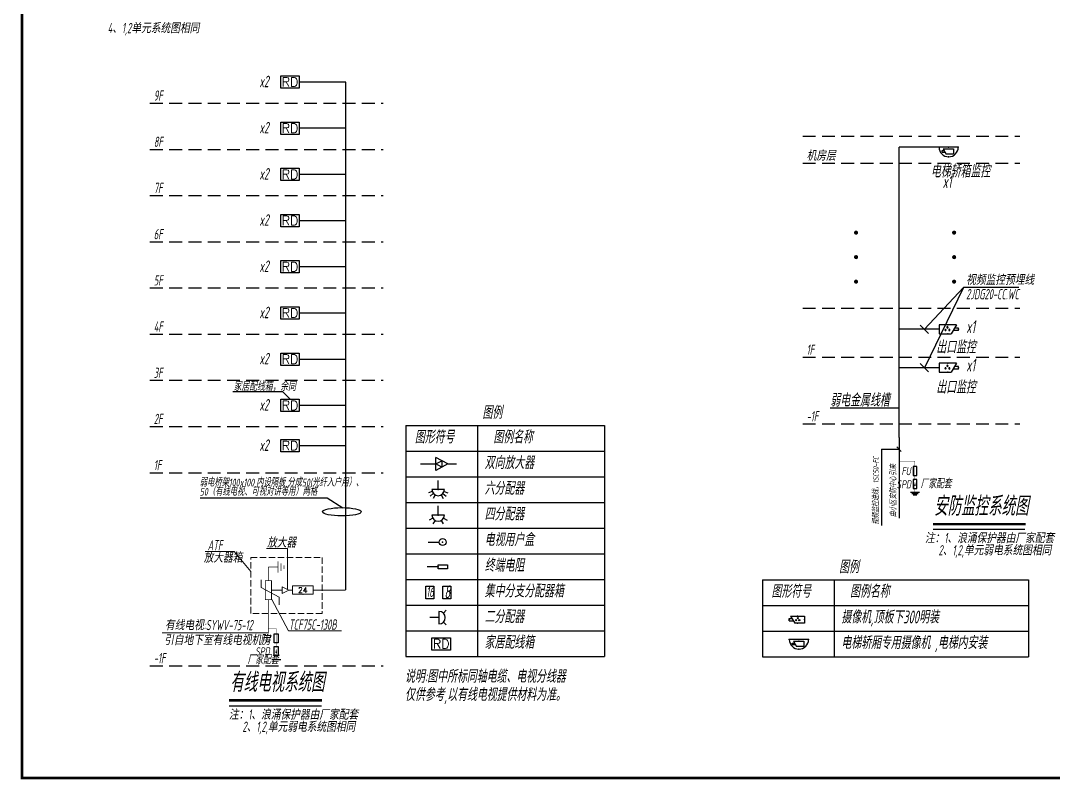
# Model space of a CAD drawing. Extents: x 3443499 to 7125205, y -1700016 to -264854.
# Drawn here: x 3678457 to 3718669, y -817720 to -788158 of the extents above; entities that cross this region are included whole.
import ezdxf
from ezdxf.enums import TextEntityAlignment as Align

# ---------------------------------------------------------------- set-up
doc = ezdxf.new("R2010")
doc.units = 0
doc.header["$LTSCALE"] = 1000
doc.header["$MEASUREMENT"] = 0
doc.linetypes.add('DASH', pattern=[0.35, 0.25, -0.1])
doc.linetypes.add('DASHED', pattern=[0.75, 0.5, -0.25])
doc.layers.get('0').update_dxf_attribs({"linetype": 'CONTINUOUS'})
for name, color, linetype in [('!!电气', 1, 'CONTINUOUS'), ('!校对', 2, 'CONTINUOUS'), ('DIM-照明', 7, 'CONTINUOUS'), ('EQUIP-安防', 3, 'CONTINUOUS'), ('EQUIP-通讯', 3, 'CONTINUOUS'), ('LINMK1', 7, 'CONTINUOUS'), ('PDIM', 3, 'CONTINUOUS'), ('T-通用', 7, 'CONTINUOUS'), ('WIRE-照明', 2, 'CONTINUOUS'), ('消防平面文字层', 141, 'CONTINUOUS'), ('照明平面导线层', 3, 'CONTINUOUS')]:
    doc.layers.add(name, color=color, linetype=linetype)
doc.layers.add('图框', color=147, linetype='CONTINUOUS', lineweight=20)
doc.layers.add('文字彩图', color=7, linetype='CONTINUOUS', lineweight=0)
doc.styles.add('1常用弱电', font='SIMPLEX.shx', dxfattribs={"width": 0.8, "height": 3.5, "bigfont": 'HZTXT.shx'})
doc.styles.add('_HZTXT', font='gbeitc.shx', dxfattribs={"width": 0.7, "bigfont": '！！gbcbig.shx'})
doc.styles.add('_TCH_LABEL', font='COMPLEX', dxfattribs={"bigfont": 'GBCBIG'})
doc.styles.add('_TEL_DIM', font='SIMPLEX', dxfattribs={"width": 0.8, "height": 3.5, "bigfont": 'HZTXT'})
doc.styles.add('HZTXT', font='gbeitc.shx', dxfattribs={"width": 0.8, "height": 400, "bigfont": 'hztxt.shx'})
doc.styles.get("Standard").update_dxf_attribs({"font": 'gbenor.shx', "bigfont": 'gbcbig.shx'})

# ---------------------------------------------------------------- blocks, each defined once
blk = doc.blocks.new('电视图例$0$弱电图块双向放大器')
for p, q in [((-598, 0), (0, 0)), ((0, -251), (0, 251)), ((470, 0), (0, 251)), ((0, 0), (235, 125)), ((470, 0), (0, -251)), ((235, -125), (0, 0)), ((235, 125), (235, -125)), ((470, 0), (810, 0))]:
    blk.add_line(p, q)
blk.add_point((0, 0))
blk = doc.blocks.new('电视图例$0$六分配器')
for p, q in [((243, 0), (-243, 0)), ((0, 0), (0, 357)), ((-231, -78), (-380, -128)), ((-188, -155), (-309, -256)), ((-119, -212), (-197, -350)), ((119, -212), (197, -350)), ((188, -155), (309, -256)), ((231, -78), (380, -128))]:
    blk.add_line(p, q)
blk.add_arc((0, 0), 243, 180, 0)
blk.add_point((0, 0))
blk = doc.blocks.new('电视图例$0$电视用户盒')
blk.add_line((-932, -1), (-222, -1))
blk.add_circle((0, 0), 222)
blk.add_point((0, 0))
blk = doc.blocks.new('电视图例$0$终端电阻')
blk.add_line((0, 0), (-706, 0))
blk.add_lwpolyline([(0, 132), (601, 132), (601, -132), (0, -132)], close=True)
blk.add_point((0, 0))
blk = doc.blocks.new('四分配器')
for p, q in [((243, 0), (-243, 0)), ((0, 0), (0, 357)), ((-211, -122), (-347, -201)), ((-122, -211), (-201, -347)), ((122, -211), (201, -347)), ((211, -122), (347, -201))]:
    blk.add_line(p, q)
blk.add_arc((0, 0), 243, 180, 0)
blk.add_point((0, 0))
blk = doc.blocks.new('二分配器')
for p, q in [((243, 0), (-243, 0)), ((0, 0), (0, 357)), ((-172, -172), (-284, -284)), ((172, -172), (284, -284))]:
    blk.add_line(p, q)
blk.add_arc((0, 0), 243, 180, 0)
blk.add_point((0, 0))
blk = doc.blocks.new('CNS-TC4')
at = {"color": 130}
blk.add_lwpolyline([(-300, 200), (300, 200), (300, -200), (-300, -200)], close=True, dxfattribs=at)
at = {"color": 7, "style": '1常用弱电'}
blk.add_text('RD', height=300, dxfattribs=at).set_placement((0, 0), align=Align.MIDDLE)
blk = doc.blocks.new('$equip$00001677')
for p, q in [((0.75, 0.6), (-0.75, 0.6)), ((-0.75, 0.6), (-0.75, 0)), ((-0.75, 0), (0.75, 0)), ((0.75, 0), (0.75, 0.6))]:
    blk.add_line(p, q)
for p in [(-0.75, 0.3), (0, 0.6), (0, 0), (0.75, 0.3)]:
    blk.add_point(p)
at = {"style": '_TCH_LABEL', "flags": 8}
blk.add_attdef('16', text='', height=0.4, dxfattribs=at).set_placement((0, 0.3), align=Align.MIDDLE_CENTER)
at = {"style": '_TCH_LABEL', "flags": 9}
blk.add_attdef('A', (0, 0), '', height=0.00002, dxfattribs=at)
blk = doc.blocks.new('$equip$00001679')
blk.add_lwpolyline([(0, 0), (0, -0.267)])
blk.add_lwpolyline([(0, -0.733), (-0.233, -0.267), (0.233, -0.267), (0, -0.733), (0, -1)], close=True)
at = {"flags": 9}
blk.add_attdef('S', (0, 0), '', height=0.00000667, dxfattribs=at)
blk = doc.blocks.new('0114')
at = {"color": 3, "linetype": 'Continuous', "const_width": 0.3}
for points in [[(0, 0), (0, -4.58)], [(-2.75, -4.58), (2.75, -4.58)], [(-1.83, -6.01), (1.83, -6.01)], [(-0.86, -7.5), (0.86, -7.5)]]:
    blk.add_lwpolyline(points, dxfattribs=at)
blk = doc.blocks.new('$equip$00001465')
for p, q in [((-0.75, 0.1), (-0.457, 0.1)), ((-0.75, -0.1), (-0.75, 0.1)), ((-0.6, 0.35), (-0.2, -0.35)), ((-0.6, 0.35), (0.75, 0.35)), ((0.75, 0.35), (0.75, -0.35)), ((-0.75, -0.1), (-0.343, -0.1)), ((0.75, -0.35), (-0.2, -0.35))]:
    blk.add_line(p, q)
for centre in [(-0.05, -0.05), (0.1, 0.15), (0.25, -0.05)]:
    blk.add_circle(centre, 0.05)
for p in [(-0.75, 0), (0.075, 0.35), (0.75, 0), (0.075, -0.35)]:
    blk.add_point(p)
for points in [[(-0.05, 0), (-0.05, 0), (-0.075, -0.007), (-0.025, -0.007)], [(0.057, 0.175), (0.143, 0.175), (0.05, 0.15), (0.15, 0.15)], [(0.057, 0.125), (0.143, 0.125), (0.05, 0.15), (0.15, 0.15)], [(0.075, 0.193), (0.125, 0.193), (0.057, 0.175), (0.143, 0.175)], [(0.075, 0.107), (0.125, 0.107), (0.057, 0.125), (0.143, 0.125)], [(0.1, 0.2), (0.1, 0.2), (0.075, 0.193), (0.125, 0.193)], [(0.1, 0.1), (0.1, 0.1), (0.075, 0.107), (0.125, 0.107)], [(0.25, 0), (0.25, 0), (0.225, -0.007), (0.275, -0.007)], [(-0.093, -0.025), (-0.007, -0.025), (-0.1, -0.05), (0, -0.05)], [(-0.093, -0.075), (-0.007, -0.075), (-0.1, -0.05), (0, -0.05)], [(-0.075, -0.007), (-0.025, -0.007), (-0.093, -0.025), (-0.007, -0.025)], [(-0.075, -0.093), (-0.025, -0.093), (-0.093, -0.075), (-0.007, -0.075)], [(-0.05, -0.1), (-0.05, -0.1), (-0.075, -0.093), (-0.025, -0.093)], [(0.207, -0.025), (0.293, -0.025), (0.2, -0.05), (0.3, -0.05)], [(0.207, -0.075), (0.293, -0.075), (0.2, -0.05), (0.3, -0.05)], [(0.225, -0.007), (0.275, -0.007), (0.207, -0.025), (0.293, -0.025)], [(0.225, -0.093), (0.275, -0.093), (0.207, -0.075), (0.293, -0.075)], [(0.25, -0.1), (0.25, -0.1), (0.225, -0.093), (0.275, -0.093)]]:
    blk.add_solid(points)
at = {"flags": 9}
blk.add_attdef('A', (-0.016, -0.016), '', height=0.00002, dxfattribs=at)
blk = doc.blocks.new('$equip$00002731')
for p, q in [((0.75, 0), (-0.75, 0)), ((-0.517, -0.273), (-0.341, -0.273)), ((-0.517, -0.393), (-0.517, -0.273)), ((-0.517, -0.393), (-0.273, -0.393)), ((-0.427, -0.123), (-0.187, -0.543)), ((-0.427, -0.123), (0.383, -0.123)), ((0.383, -0.543), (-0.187, -0.543)), ((0.383, -0.123), (0.383, -0.543))]:
    blk.add_line(p, q)
at = {"const_width": 0.04}
for points in [[(-0.75, 0), (-0.775, 0)], [(0.75, 0), (0.775, 0)]]:
    blk.add_lwpolyline(points, dxfattribs=at)
blk.add_lwpolyline([(0.75, 0, -1), (-0.75, 0), (0.75, 0), (0.75, 0, -1), (-0.75, 0, -1.517539)], format="xyb", dxfattribs=at)
blk.add_arc((0, 0), 0.75, 180, 0)
for p in [(0, 0), (0.75, 0), (-0.75, -0.005), (0, -0.75)]:
    blk.add_point(p)
at = {"color": 7, "flags": 1}
for tag in ['A', 'REMARK']:
    blk.add_attdef(tag, text='', height=0.00002, dxfattribs=at).set_placement((0, 0), align=Align.MIDDLE_CENTER)
blk = doc.blocks.new('$equip$00002965')
for p, q in [((-0.75, -0.1), (-0.75, 0.1)), ((-0.75, 0.1), (-0.46, 0.1)), ((-0.6, 0.35), (0.75, 0.35)), ((-0.6, 0.35), (-0.2, -0.35)), ((0.75, 0.35), (0.75, -0.35)), ((-0.75, -0.1), (-0.34, -0.1)), ((0.75, -0.35), (-0.2, -0.35))]:
    blk.add_line(p, q)
at = {"const_width": 0.05}
blk.add_lwpolyline([(-0.75, 0.1), (-0.75, -0.1), (-0.34, -0.1), (-0.2, -0.35), (0.75, -0.35), (0.75, 0.35), (-0.6, 0.35), (-0.46, 0.1), (-0.75, 0.1), (-0.75, -0.1)], dxfattribs=at)
for centre in [(0.1, 0.15), (-0.05, -0.05), (0.25, -0.05)]:
    blk.add_circle(centre, 0.05)
for p in [(-0.75, 0), (0.07, 0.35), (0.07, -0.35), (0.75, 0)]:
    blk.add_point(p)
for points in [[(0.06, 0.17), (0.14, 0.17), (0.05, 0.15), (0.15, 0.15)], [(0.06, 0.12), (0.14, 0.12), (0.05, 0.15), (0.15, 0.15)], [(0.07, 0.19), (0.12, 0.19), (0.06, 0.17), (0.14, 0.17)], [(0.07, 0.11), (0.12, 0.11), (0.06, 0.12), (0.14, 0.12)], [(0.1, 0.2), (0.1, 0.2), (0.07, 0.19), (0.12, 0.19)], [(0.1, 0.1), (0.1, 0.1), (0.07, 0.11), (0.12, 0.11)], [(-0.09, -0.03), (-0.01, -0.03), (-0.1, -0.05), (0, -0.05)], [(-0.09, -0.08), (-0.01, -0.08), (-0.1, -0.05), (0, -0.05)], [(-0.08, -0.01), (-0.03, -0.01), (-0.09, -0.03), (-0.01, -0.03)], [(-0.08, -0.09), (-0.03, -0.09), (-0.09, -0.08), (-0.01, -0.08)], [(-0.05, 0), (-0.05, 0), (-0.08, -0.01), (-0.03, -0.01)], [(-0.05, -0.1), (-0.05, -0.1), (-0.08, -0.09), (-0.03, -0.09)], [(0.21, -0.03), (0.29, -0.03), (0.2, -0.05), (0.3, -0.05)], [(0.21, -0.08), (0.29, -0.08), (0.2, -0.05), (0.3, -0.05)], [(0.22, -0.01), (0.27, -0.01), (0.21, -0.03), (0.29, -0.03)], [(0.22, -0.09), (0.27, -0.09), (0.21, -0.08), (0.29, -0.08)], [(0.25, 0), (0.25, 0), (0.22, -0.01), (0.27, -0.01)], [(0.25, -0.1), (0.25, -0.1), (0.22, -0.09), (0.27, -0.09)]]:
    blk.add_solid(points)
at = {"color": 7, "style": '_TEL_DIM', "flags": 1}
for tag in ['A', 'REMARK']:
    blk.add_attdef(tag, text='', height=0.00002, dxfattribs=at).set_placement((0, 0), align=Align.MIDDLE_CENTER)
blk = doc.blocks.new('A$C479D69DE')
at = {"layer": 'EQUIP-通讯', "linetype": 'Continuous'}
for p, q in [((791, -1211), (443, -1211)), ((737, -1266), (497, -1266)), ((688, -1321), (546, -1321))]:
    blk.add_line(p, q, dxfattribs=at)
at = {"layer": 'EQUIP-通讯', "linetype": 'Continuous', "const_width": 14.2}
for points in [[(617, 0), (0, 0)], [(617, 0), (617, -752)], [(617, -913), (617, -1211)]]:
    blk.add_lwpolyline(points, dxfattribs=at)
at = {"layer": 'EQUIP-通讯', "linetype": 'Continuous'}
for points in [[(690, -206), (543, -206), (543, -560), (690, -560)], [(690, -707), (543, -707), (543, -1062), (690, -1062)]]:
    blk.add_lwpolyline(points, close=True, dxfattribs=at)
blk.add_lwpolyline([(617, -795, 0, 70.8, 0), (617, -963, 70.8, 70.8, 0)], format="xyseb", dxfattribs=at)
at = {"layer": 'DIM-照明', "color": 7, "style": 'HZTXT', "width": 0.7}
for s, p in [('FU', (272, -382)), ('SPD', (181, -897))]:
    blk.add_text(s, height=320, dxfattribs=at).set_placement(p, align=Align.MIDDLE)
blk.add_text('厂家配套', height=320, dxfattribs=at).set_placement((832, -1047))
blk = doc.blocks.new('A$C6D74366A')
at = {"layer": '!!电气', "color": 2}
blk.add_blockref('A$C479D69DE', (0, -925), dxfattribs=at)

msp = doc.modelspace()

# ---------------------------------------------------------------- linework, layer by layer
at = {"layer": '!!电气'}
msp.add_lwpolyline([(3712662.4, -803263.7), (3709980.7, -803263.7)], dxfattribs=at)
at = {"layer": 'DIM-照明', "color": 84, "linetype": 'DASHED'}
for p, q in [((3683493.2, -791372.2), (3692577.3, -791372.2)), ((3708913.2, -792664.5), (3717360.4, -792664.5)), ((3683493.2, -793172.2), (3692577.3, -793172.2)), ((3708913.2, -793709), (3717360.4, -793709)), ((3683493.2, -794972.2), (3692577.3, -794972.2)), ((3683493.2, -796772.2), (3692577.3, -796772.2)), ((3683493.2, -798572.2), (3692577.3, -798572.2)), ((3708913.2, -799356.5), (3717360.4, -799356.5)), ((3683493.2, -800372.2), (3692577.3, -800372.2)), ((3708913.2, -801275.4), (3717360.4, -801275.4)), ((3683493.2, -802172.2), (3692577.3, -802172.2)), ((3683493.2, -803972.2), (3692577.3, -803972.2)), ((3708913.2, -803870.2), (3717360.4, -803870.2)), ((3683493.2, -805772.2), (3692577.3, -805772.2)), ((3683493.2, -813294.2), (3692577.3, -813294.4, 0))]:
    msp.add_line(p, q, dxfattribs=at)
at = {"layer": 'DIM-照明', "color": 7}
for p, q in [((3686722.9, -802603.8, -59594.4), (3688652.5, -802603.8, -59594.4)), ((3688652.5, -802603.8, -59594.4), (3688946.8, -802909, -59594.4)), ((3685445.9, -806750.4, 76206.8), (3690391, -806750.4, 76206.8)), ((3690391, -806750.4, 76206.8), (3691005.1, -807137.8, 76206.8))]:
    msp.add_line(p, q, dxfattribs=at)
at = {"layer": 'DIM-照明'}
for p, q in [((3693457.5, -803934.1, 7434.4), (3693457.5, -812934.1, 7434.4)), ((3693457.5, -803934.1, 7434.4), (3701188.5, -803934.1, 7434.4)), ((3696252.1, -803934.1, 7434.4), (3696252.1, -812934.1, 7434.4)), ((3701188.5, -803934.1, 7434.4), (3701188.5, -812934.1, 7434.4)), ((3693457.5, -804934.1, 7434.4), (3701188.5, -804934.1, 7434.4)), ((3693457.5, -805934.1, 7434.4), (3701188.5, -805934.1, 7434.4)), ((3693457.5, -806934.1, 7434.4), (3701188.5, -806934.1, 7434.4)), ((3693457.5, -807934.1, 7434.4), (3701188.5, -807934.1, 7434.4)), ((3693457.5, -808934.1, 7434.4), (3701188.5, -808934.1, 7434.4)), ((3693457.5, -809934.1, 7434.4), (3701188.5, -809934.1, 7434.4)), ((3707345.9, -809949), (3707345.9, -812949)), ((3707345.9, -809949), (3717700, -809949)), ((3710140.5, -809949), (3710140.5, -812949)), ((3717700, -809949), (3717700, -812949)), ((3693457.5, -810934.1, 7434.4), (3701188.5, -810934.1, 7434.4)), ((3707345.9, -810949), (3717700, -810949)), ((3693457.5, -811934.1, 7434.4), (3701188.5, -811934.1, 7434.4)), ((3707345.9, -811949), (3717700, -811949)), ((3693457.5, -812934.1, 7434.4), (3701188.5, -812934.1, 7434.4)), ((3707345.9, -812949), (3717700, -812949))]:
    msp.add_line(p, q, dxfattribs=at)
at = {"layer": 'DIM-照明', "color": 7, "ltscale": 4}
for p, q in [((3713987.3, -807971.7, 0), (3717563.8, -807971.7, 0)), ((3686574.7, -814855.2), (3690169.3, -814855.2))]:
    msp.add_line(p, q, dxfattribs=at)
at = {"layer": 'DIM-照明', "color": 7, "ltscale": 4, "const_width": 98.5, "elevation": 0}
for points in [[(3713986.2, -807777.5), (3717585.4, -807777.5)], [(3686573.5, -814639.5), (3690193.4, -814639.5)]]:
    msp.add_lwpolyline(points, dxfattribs=at)
at = {"layer": 'DIM-照明', "color": 7}
msp.add_ellipse((3690964.9, -807293.8, 76206.8), major_axis=(-754.2, 0), ratio=0.2126389, start_param=-1.5707963, end_param=4.712389, dxfattribs=at)
at = {"layer": 'EQUIP-通讯'}
for p, q in [((3691116.4, -790549, -59593.1), (3689306.8, -790549, -59593.1)), ((3691116.4, -790549, -59593.1), (3689306.8, -790549, -59593.1)), ((3691116.4, -792349, -59593.1), (3689306.8, -792349, -59593.1)), ((3691116.4, -792349, -59593.1), (3689306.8, -792349, -59593.1)), ((3691116.4, -794149, 0), (3689306.8, -794149, -59593.1)), ((3691116.4, -794149, 0), (3689306.8, -794149, -59593.1)), ((3689306.8, -795949, -59594.4), (3691116.4, -795949, -59593.1)), ((3691116.4, -797749), (3689306.8, -797749, -59593.1)), ((3691116.4, -797749), (3689306.8, -797749, -59593.1)), ((3689306.8, -799549, -59594.4), (3691116.4, -799549, -59593.1)), ((3689306.8, -801349, -59594.4), (3691116.4, -801349, -59593.1)), ((3691116.4, -803149), (3689306.8, -803149, -59593.1)), ((3691116.4, -803149), (3689306.8, -803149, -59593.1)), ((3691116.4, -804719.1), (3689306.8, -804719.1, -59593.1)), ((3691116.4, -804719.1), (3689306.8, -804719.1, -59593.1))]:
    msp.add_line(p, q, dxfattribs=at)
at = {"layer": 'EQUIP-通讯', "linetype": 'Continuous'}
msp.add_line((3688233.9, -813050, -116692.3), (3688582, -813050, -116692.3), dxfattribs=at)
at = {"layer": 'EQUIP-通讯', "const_width": 50, "elevation": 0}
msp.add_lwpolyline([(3691116.4, -810348.4), (3691116.4, -790549)], dxfattribs=at)
at = {"layer": 'EQUIP-通讯', "const_width": 50}
for points in [[(3712660.2, -793479.7), (3712663.4, -804402.2)], [(3689851.3, -810348.4), (3691116.4, -810348.4)]]:
    msp.add_lwpolyline(points, dxfattribs=at)
at = {"layer": 'EQUIP-通讯', "linetype": 'Continuous', "const_width": 14.2}
for points in [[(3688101.7, -809449.1), (3688101.7, -809982.9)], [(3688101.7, -812008.1), (3688101.7, -810713.9)]]:
    msp.add_lwpolyline(points, dxfattribs=at)
at = {"layer": 'EQUIP-通讯', "elevation": 7434.4}
for points in [[(3694234, -810188.6), (3694545.1, -810188.6), (3694545.1, -810682.4), (3694234, -810682.4)], [(3694892.3, -810188.6), (3695203.4, -810188.6), (3695203.4, -810682.4), (3694892.3, -810682.4)]]:
    msp.add_lwpolyline(points, close=True, dxfattribs=at)
at = {"layer": 'EQUIP-通讯', "linetype": 'Continuous', "const_width": 14.2, "elevation": -116692.3}
for points in [[(3688407.9, -811839.1), (3688101.7, -811839.1)], [(3688407.9, -811839.1), (3688407.9, -812591.4)], [(3688407.9, -812752.3), (3688407.9, -813050)]]:
    msp.add_lwpolyline(points, dxfattribs=at)
at = {"layer": 'EQUIP-通讯', "linetype": 'Continuous', "elevation": -116692.3}
for points in [[(3688334.5, -812044.8), (3688481.4, -812044.8), (3688481.4, -812399.1), (3688334.5, -812399.1)], [(3688334.5, -812546.4), (3688481.4, -812546.4), (3688481.4, -812900.8), (3688334.5, -812900.8)]]:
    msp.add_lwpolyline(points, close=True, dxfattribs=at)
msp.add_lwpolyline([(3688407.9, -812633.8, 0, 70.8, 0), (3688407.9, -812802.1, 70.8, 70.8, 0)], format="xyseb", dxfattribs=at)
at = {"layer": 'LINMK1', "color": 2}
msp.add_line((3717330.8, -798552.4, 0), (3715177, -798552.4, 0), dxfattribs=at)
at = {"layer": 'LINMK1', "color": 3}
for p, q in [((3711981.6, -804855.4, 70815.7), (3711981.6, -807831.9, 70815.7)), ((3711981.6, -804855.4, 86864.8), (3712663.3, -804855.4, 3.2))]:
    msp.add_line(p, q, dxfattribs=at)
at = {"layer": 'T-通用', "linetype": 'Continuous', "const_width": 79.4}
for points in [[(3710946.6, -796417.6, 1), (3711026, -796417.6, 1)], [(3714766.4, -796417.6, 1), (3714845.7, -796417.6, 1)], [(3710946.6, -797372.5, 1), (3711026, -797372.5, 1)], [(3714766.4, -797372.5, 1), (3714845.7, -797372.5, 1)], [(3710946.6, -798327.4, 1), (3711026, -798327.4, 1)], [(3714766.4, -798327.4, 1), (3714845.7, -798327.4, 1)]]:
    msp.add_lwpolyline(points, format="xyb", close=True, dxfattribs=at)
at = {"layer": 'WIRE-照明'}
for p, q in [((3712660.2, -793479.7), (3712660.2, -793089.4)), ((3714217.4, -793089.4), (3712660.2, -793089.4)), ((3714219.7, -800184.1), (3712662.1, -800184.3)), ((3714219.7, -801682.2), (3712662.1, -801682.3))]:
    msp.add_line(p, q, dxfattribs=at)
at = {"layer": 'WIRE-照明', "color": 2, "ltscale": 0.1}
for p, q in [((3713805.5, -800346.6), (3713485.5, -800021.6)), ((3713805.5, -801844.7), (3713485.5, -801519.7))]:
    msp.add_line(p, q, dxfattribs=at)
at = {"layer": 'WIRE-照明', "ltscale": 0.4}
msp.add_line((3712663.4, -804402.2), (3712663.4, -807543.5), dxfattribs=at)
at = {"layer": 'WIRE-照明', "color": 2, "ltscale": 0.1}
msp.add_lwpolyline([(3713645.5, -800184.1), (3715177, -798552.4), (3713645.5, -801682.2)], dxfattribs=at)
at = {"layer": '图框', "const_width": 100}
msp.add_lwpolyline([(3759106.7, -817670.3), (3759106.7, -760270.3), (3678506.7, -760270.3), (3678506.7, -817670.3)], close=True, dxfattribs=at)
at = {"layer": '文字彩图', "color": 3}
for p, q in [((3685642.5, -808846, 87669.7), (3686766.2, -808846, 87669.7)), ((3686766.2, -808846, 87669.7), (3687422.4, -809614.9, 87669.7)), ((3688851.9, -808720.9, 43834.8), (3688031.3, -808720.9, 43834.8)), ((3688851.9, -808720.9, 43834.8), (3688851.9, -810327, 43834.8)), ((3688889.9, -811936.6, 87669.7), (3688235.2, -810713.9)), ((3690954.8, -811936.6, 87669.7), (3688889.9, -811936.6, 87669.7))]:
    msp.add_line(p, q, dxfattribs=at)
at = {"layer": '文字彩图', "color": 3, "linetype": 'DASH'}
for p, q in [((3687422.4, -811253.4, 87669.7), (3687422.4, -809071.8, 87669.7)), ((3687422.4, -809071.8, 87669.7), (3690196.9, -809071.8, 87669.7)), ((3690196.9, -809071.8, 87669.7), (3690196.9, -811253.4, 87669.7)), ((3690196.9, -811253.4, 87669.7), (3687422.4, -811253.4, 87669.7))]:
    msp.add_line(p, q, dxfattribs=at)
at = {"layer": '文字彩图', "color": 3, "linetype": 'Continuous'}
for p, q in [((3687824.7, -809945.5), (3687824.7, -810246.2)), ((3687824.7, -810246.2), (3688523.8, -810615.6)), ((3688523.8, -810615.6), (3688523.8, -810916.4))]:
    msp.add_line(p, q, dxfattribs=at)
at = {"layer": '文字彩图', "linetype": 'Continuous'}
for p, q in [((3688497.6, -810348.4), (3688223.5, -810348.4)), ((3688101.7, -812008.1), (3683970.9, -812008.1))]:
    msp.add_line(p, q, dxfattribs=at)
at = {"layer": '文字彩图', "color": 3, "linetype": 'Continuous', "const_width": 29.2}
msp.add_lwpolyline([(3688223.5, -809982.9), (3687979.8, -809982.9), (3687979.8, -810713.9), (3688223.5, -810713.9)], close=True, dxfattribs=at)
at = {"layer": '消防平面文字层'}
msp.add_line((3712577.1, -804769.1, 3.2), (3712749.6, -804941.7, 3.2), dxfattribs=at)

# ---------------------------------------------------------------- block references
at = {"layer": '!校对', "color": 2}
msp.add_blockref('A$C6D74366A', (3712663.4, -804402.2), dxfattribs=at)
at = {"layer": 'EQUIP-安防', "linetype": 'ByBlock', "ltscale": 2, "xscale": 500, "yscale": 500, "zscale": 500}
for p in [(3714592.3, -793087), (3708761.7, -812271.4)]:
    msp.add_blockref('$equip$00002731', p, dxfattribs=at)
at = {"layer": 'EQUIP-安防', "xscale": 400, "yscale": 400, "zscale": 400}
msp.add_blockref('$equip$00002965', (3708678, -811497.7), dxfattribs=at)
at = {"layer": 'EQUIP-通讯'}
for name, p, xscale, yscale, zscale in [('$equip$00001465', (3714594.7, -800184.1), -500, 500, 500), ('$equip$00001465', (3714594.7, -801682.2), -500, 500, 500), ('电视图例$0$电视用户盒', (3694887.3, -808474.2, 7434.4), 0.6000000238418579, 0.6000000238418579, 0.6000000238418579), ('电视图例$0$终端电阻', (3694713.1, -809441.7, 7434.4), 0.6000000238418579, 0.6000000238418579, 0.6000000238418579)]:
    msp.add_blockref(name, p, dxfattribs=dict(at, xscale=xscale, yscale=yscale, zscale=zscale))
for name, p in [('电视图例$0$弱电图块双向放大器', (3694618.1, -805430.4, 7434.4)), ('电视图例$0$六分配器', (3694713.4, -806426.3, 7434.4)), ('四分配器', (3694713.4, -807420.4, 7434.4))]:
    msp.add_blockref(name, p, dxfattribs=at)
at = {"layer": 'EQUIP-通讯', "rotation": 90}
msp.add_blockref('二分配器', (3694744.2, -811418.2, 7434.4), dxfattribs=at)
at = {"layer": 'T-通用', "xscale": 1.199999988079071, "yscale": 1.199999988079071, "zscale": 1.199999988079071}
for p in [(3688946.8, -790549, -59594.4), (3688946.8, -792349, -59594.4), (3688946.8, -794149, -59594.4), (3688946.8, -795949, -59594.4), (3688946.8, -797749, -59594.4), (3688946.8, -799549, -59594.4), (3688946.8, -801349, -59594.4), (3688946.8, -803149, -59594.4), (3688946.8, -804719.1, -59594.4), (3694832.9, -812441.4, 7434.4)]:
    msp.add_blockref('CNS-TC4', p, dxfattribs=at)
at = {"layer": '文字彩图', "xscale": 81.22499990463257, "yscale": 81.22499990463257, "zscale": 81.22499990463257, "rotation": 90}
msp.add_blockref('0114', (3688101.7, -809449.1), dxfattribs=at)
at = {"layer": '文字彩图', "ltscale": 5, "xscale": -541.5, "yscale": 541.5, "zscale": 541.4999999999854, "rotation": 90}
msp.add_blockref('$equip$00001679', (3688497.6, -810348.4), dxfattribs=at)
at = {"layer": '文字彩图', "ltscale": 5}
ref = msp.add_blockref('$equip$00001677', (3689445.2, -810510.8), dxfattribs=dict(at, xscale=-541.5, yscale=541.5, zscale=541.4999999999854))
ref.add_attrib('$TEXT$', '24', dxfattribs={"layer": '0', "height": 216.6, "style": '_TCH_LABEL', "flags": 8}).set_placement((3689445.2, -810348.4), align=Align.MIDDLE_CENTER)

# ---------------------------------------------------------------- texts
at = {"layer": 'DIM-照明', "style": 'HZTXT', "width": 0.7}
for s, height, p in [('电梯轿箱监控', 500, (3713894.7, -794271.3)), ('x1', 500, (3714355.1, -794679.8)), ('x1', 500, (3715274.9, -800330.5)), ('出口监控', 500, (3714105.6, -801126.6)), ('x1', 500, (3715274.8, -801828.6)), ('出口监控', 500, (3714105.6, -802688)), ('弱电金属线槽', 500, (3709980.4, -803193.9)), ('图例', 500, (3696435.2, -803675.4, 7434.4)), ('图形符号', 500, (3693802.2, -804628.5, 7434.4)), ('图例名称', 500, (3696861.9, -804628.5, 7434.4)), ('双向放大器', 500, (3696520.3, -805628.5, 7434.4)), ('六分配器', 500, (3696520.3, -806628.5, 7434.4)), ('四分配器', 500, (3696520.3, -807628.5, 7434.4)), ('电视用户盒', 500, (3696520.3, -808628.5, 7434.4)), ('终端电阻', 500, (3696520.3, -809628.5, 7434.4)), ('图例', 500, (3710323.6, -809690.4)), ('16', 400, (3694247.9, -810613.8, 7434.4)), ('8', 500, (3694957.2, -810665.1, 7434.4)), ('集中分支分配器箱', 500, (3696520.3, -810628.5, 7434.4)), ('图形符号', 500, (3707690.6, -810643.4)), ('图例名称', 500, (3710750.2, -810643.4)), ('二分配器', 500, (3696520.3, -811628.5, 7434.4)), ('摄像机,顶板下300明装', 500, (3710408.7, -811643.4)), ('家居配线箱', 500, (3696520.3, -812628.5, 7434.4)), ('电梯轿厢专用摄像机 ,电梯内安装', 500, (3710408.7, -812643.4)), ('说明:图中所标同轴电缆、电视分线器', 500, (3693418.1, -813955.5, 7434.4)), ('仅供参考,以有线电视提供材料为准。', 500, (3693418.1, -814666.6, 7434.4))]:
    msp.add_text(s, height=height, dxfattribs=at).set_placement(p)
at = {"layer": 'DIM-照明', "color": 7, "style": 'HZTXT', "width": 0.7}
for s, height, p in [('视频监控预埋线', 400, (3715272.7, -798453.4, 0)), ('2JDG20-CC.WC', 400, (3715272.7, -799014.2, 0)), ('家居配线箱，余同', 320, (3686751.5, -802579.1, -59594.4)), ('弱电桥架100x100,内设隔板,分成50(光纤入户用）、', 300, (3685430.4, -806306.5, 76206.8)), ('50（有线电视、可视对讲等用）两格', 300, (3685430.4, -806663.1, 76206.8)), ('安防监控系统图', 750, (3714020.4, -807449, 0)), ('厂家配套', 320, (3687285.6, -813229.8, -116692.3)), ('有线电视系统图', 750, (3686607.7, -814311))]:
    msp.add_text(s, height=height, dxfattribs=at).set_placement(p)
for s, p in [('FU', (3687987.1, -812221.4, -116692.3)), ('SPD', (3687869.5, -812736.1, -116692.3))]:
    msp.add_text(s, height=320, dxfattribs=at).set_placement(p, align=Align.MIDDLE)
at = {"layer": 'PDIM', "color": 3, "style": '_HZTXT', "width": 0.8}
for s, height, p in [('视频监控进线，1SC50-FC', 221.105, (3711873.6, -807797.8, 70815.7)), ('由小区安防中心引来', 221.11, (3712555.3, -807509.4))]:
    msp.add_text(s, height=height, rotation=90, dxfattribs=at).set_placement(p)
at = {"layer": '照明平面导线层', "color": 7, "style": 'HZTXT', "width": 0.7}
for s, p in [('4、1,2单元系统图相同', (3681842.7, -788646.9, 45778.4)), ('9F', (3683639.5, -791277)), ('8F', (3683639.5, -793077)), ('机房层', (3709059.5, -793613.7)), ('7F', (3683639.5, -794877)), ('6F', (3683639.5, -796677)), ('5F', (3683639.5, -798477)), ('4F', (3683639.5, -800277)), ('1F', (3709059.5, -801180.2)), ('3F', (3683639.5, -802077)), ('-1F', (3709059.5, -803775)), ('2F', (3683639.5, -803877)), ('1F', (3683639.5, -805677)), ('放大器', (3688048.5, -808689.5, 43834.8)), ('注：1、浪涌保护器由厂家配套', (3713665.1, -808517.7, 65482.4)), ('ATF', (3685738.5, -808800, 87669.7)), ('2、1,2,单元弱电系统图相同', (3714197, -808992.5, 65482.4)), ('放大器箱', (3685577.3, -809276.3, 87669.7)), ('有线电视:SYWV-75-12 ', (3684073.1, -811908.4)), ('TCF75C-130B', (3688899.8, -811889.4, 43834.8)), ('引自地下室有线电视机房', (3684037.7, -812491.5)), ('-1F', (3683639.4, -813199)), ('注：1、浪涌保护器由厂家配套', (3686560.5, -815394.6, 65482.4)), ('2、1,2,单元弱电系统图相同', (3687092.4, -815869.4, 65482.4))]:
    msp.add_text(s, height=400, dxfattribs=at).set_placement(p)
at = {"layer": '照明平面导线层', "color": 0, "ltscale": 0.5, "style": 'HZTXT', "width": 0.7}
for p in [(3687749.4, -790751.8, -59593.1), (3687749.4, -792551.8, -59593.1), (3687749.4, -794351.8, -59593.1), (3687749.4, -796151.8, -59593.1), (3687749.8, -797951.8, -59593.1), (3687749.4, -799751.8, -59593.1), (3687749.4, -801551.8, -59593.1), (3687749.8, -803351.8, -59593.1), (3687749.8, -804921.9, -59593.1)]:
    msp.add_text('x2', height=450, dxfattribs=at).set_placement(p)

doc.saveas('drawing.dxf')
